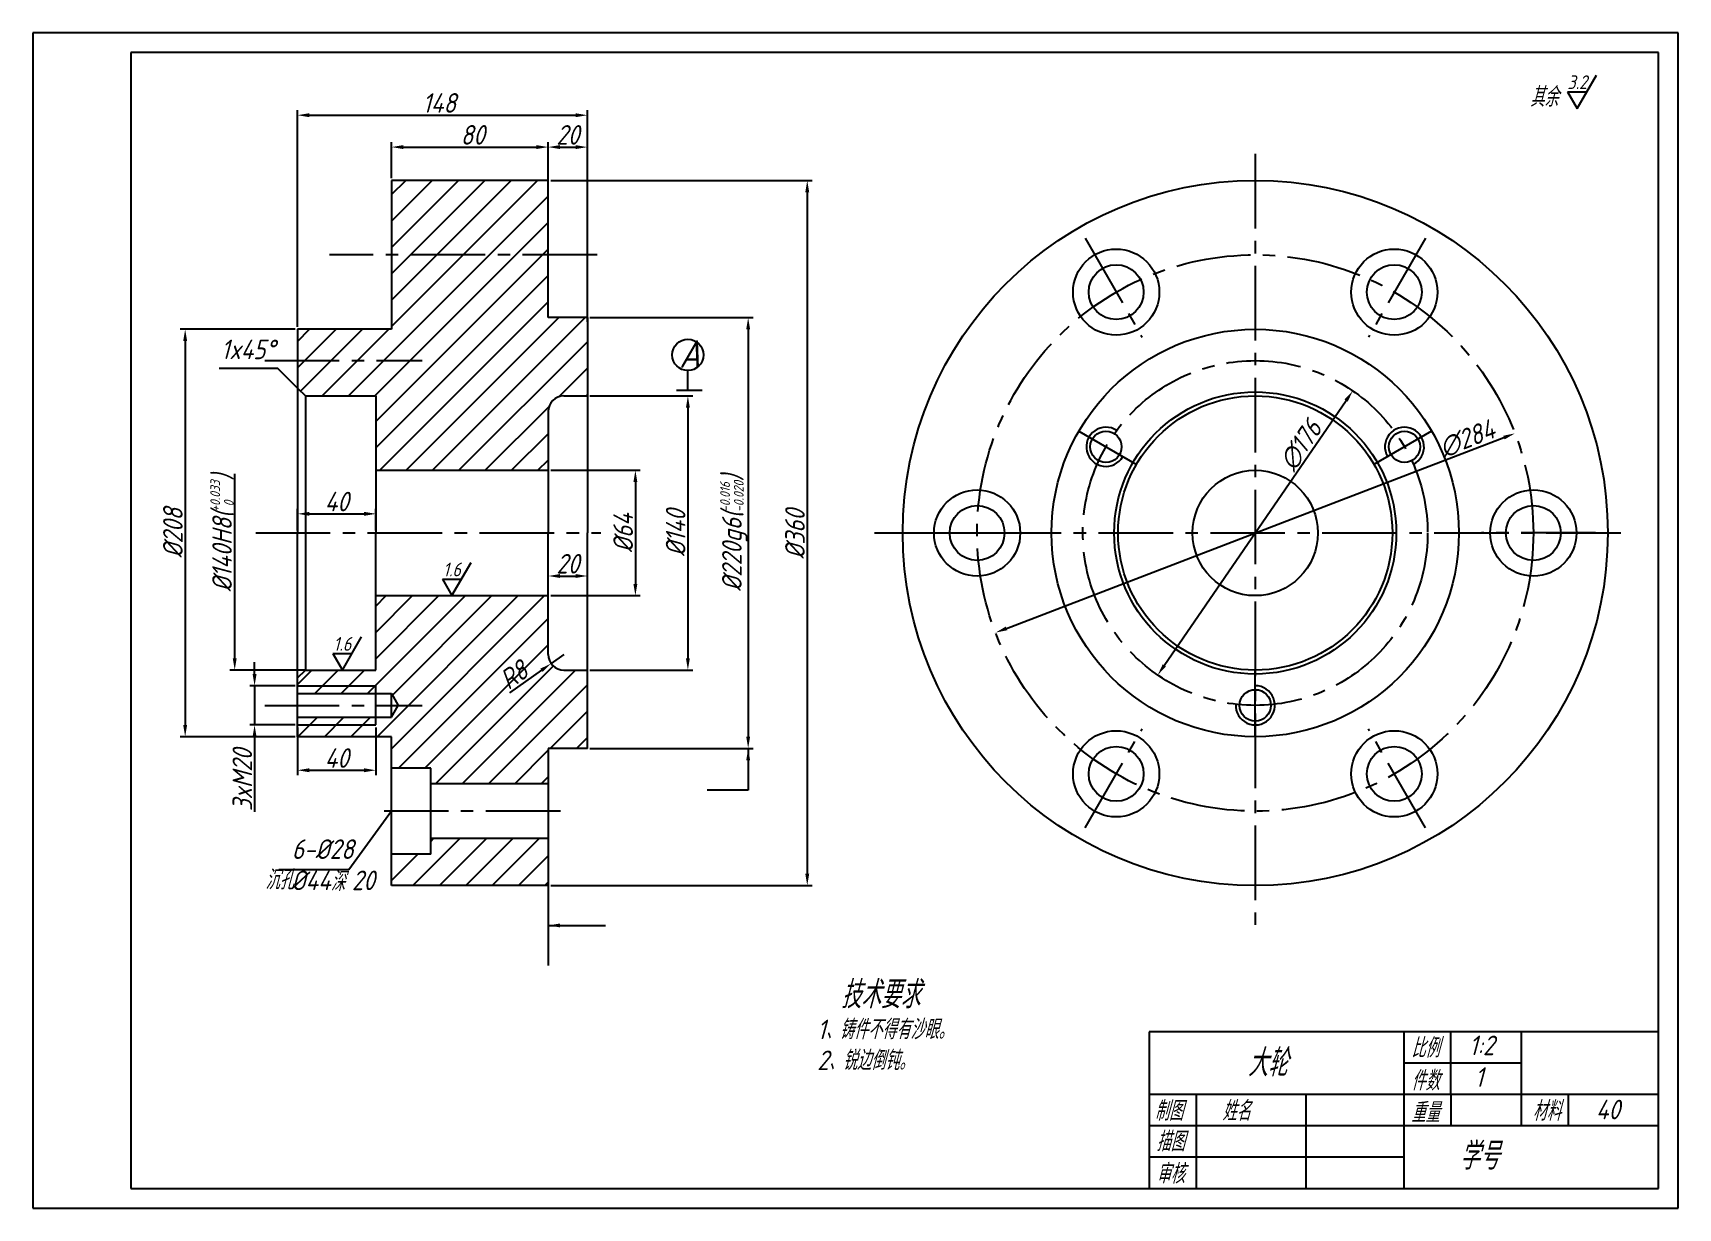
# Model space of a CAD drawing. Header units: millimetres. Extents: x 485 to 905, y 1 to 301.
import ezdxf
from ezdxf.enums import TextEntityAlignment as Align

# ---------------------------------------------------------------- set-up
doc = ezdxf.new("R2010")
doc.units = ezdxf.units.MM
doc.linetypes.add('CENTER2', pattern=[28.575, 19.05, -3.175, 3.175, -3.175])
for name, color, linetype in [('1', 7, 'Continuous'), ('6', 5, 'Continuous'), ('中心线', 1, 'CENTER2'), ('剖面线', 5, 'Continuous'), ('尺寸线', 5, 'Continuous'), ('粗实线', 7, 'Continuous'), ('细实线', 5, 'Continuous')]:
    doc.layers.add(name, color=color, linetype=linetype)
doc.styles.get("Standard").update_dxf_attribs({"font": 'gbeitc.shx', "bigfont": 'gbcbig.shx'})
doc.dimstyles.new('ISO-25', dxfattribs={"dimtxt": 5, "dimasz": 3, "dimexe": 1.25, "dimexo": 0.625, "dimtad": 1, "dimdec": 0, "dimlfac": 2, "dimdsep": 46, "dimtxsty": 'Standard', "dimcen": 2.5, "dimadec": 0, "dimazin": 0, "dimtfac": 1, "dimtdec": 0, "dimtmove": 0, "dimatfit": 0, "dimfxl": 0, "dimarcsym": 0})

# ---------------------------------------------------------------- blocks, each defined once
blk = doc.blocks.new('*D1')
at = {"layer": 'Defpoints', "color": 0}
for p in [(626.08, 271.66), (616.08, 263.15), (626.08, 228.15)]:
    blk.add_point(p, dxfattribs=at)
at = {"layer": '尺寸线', "color": 0, "lineweight": -2}
for p, q in [((616.08, 263.77), (616.08, 272.91)), ((619.08, 271.66), (623.08, 271.66)), ((626.08, 228.77), (626.08, 272.91))]:
    blk.add_line(p, q, dxfattribs=at)
at = {"layer": '尺寸线', "color": 0}
for points in [[(619.08, 272.16), (619.08, 271.16), (616.08, 271.66)], [(623.08, 272.16), (623.08, 271.16), (626.08, 271.66)]]:
    blk.add_solid(points, dxfattribs=at)
at = {"layer": '尺寸线', "color": 0, "insert": (621.08, 274.78), "char_height": 5, "attachment_point": 5}
blk.add_mtext('20', dxfattribs=at)
blk = doc.blocks.new('*D2')
at = {"layer": 'Defpoints', "color": 0}
for p in [(616.08, 271.66), (576.08, 263.15), (616.08, 262.55)]:
    blk.add_point(p, dxfattribs=at)
at = {"layer": '尺寸线', "color": 0, "lineweight": -2}
for p, q in [((576.08, 263.77), (576.08, 272.91)), ((579.08, 271.66), (613.08, 271.66)), ((616.08, 263.17), (616.08, 272.91))]:
    blk.add_line(p, q, dxfattribs=at)
at = {"layer": '尺寸线', "color": 0}
for points in [[(579.08, 272.16), (579.08, 271.16), (576.08, 271.66)], [(613.08, 272.16), (613.08, 271.16), (616.08, 271.66)]]:
    blk.add_solid(points, dxfattribs=at)
at = {"layer": '尺寸线', "color": 0, "insert": (596.79, 274.78), "char_height": 5, "attachment_point": 5}
blk.add_mtext('80', dxfattribs=at)
blk = doc.blocks.new('*D3')
at = {"layer": 'Defpoints', "color": 0}
for p in [(626.08, 279.8), (552.08, 225.15), (626.08, 226.4)]:
    blk.add_point(p, dxfattribs=at)
at = {"layer": '尺寸线', "color": 0, "lineweight": -2}
for p, q in [((552.08, 225.77), (552.08, 281.05)), ((555.08, 279.8), (623.08, 279.8)), ((626.08, 227.02), (626.08, 281.05))]:
    blk.add_line(p, q, dxfattribs=at)
at = {"layer": '尺寸线', "color": 0}
for points in [[(555.08, 280.3), (555.08, 279.3), (552.08, 279.8)], [(623.08, 280.3), (623.08, 279.3), (626.08, 279.8)]]:
    blk.add_solid(points, dxfattribs=at)
at = {"layer": '尺寸线', "color": 0, "insert": (588.26, 282.93), "char_height": 5, "attachment_point": 5}
blk.add_mtext('148', dxfattribs=at)
blk = doc.blocks.new('*D4')
at = {"layer": 'Defpoints', "color": 0}
for p in [(626.08, 162.17), (616.08, 145.8), (626.08, 138.15)]:
    blk.add_point(p, dxfattribs=at)
at = {"layer": '尺寸线', "color": 0, "lineweight": -2}
for p, q in [((616.08, 146.43), (616.08, 163.42)), ((619.08, 162.17), (623.08, 162.17)), ((626.08, 138.77), (626.08, 163.42))]:
    blk.add_line(p, q, dxfattribs=at)
at = {"layer": '尺寸线', "color": 0}
for points in [[(619.08, 162.67), (619.08, 161.67), (616.08, 162.17)], [(623.08, 162.67), (623.08, 161.67), (626.08, 162.17)]]:
    blk.add_solid(points, dxfattribs=at)
at = {"layer": '尺寸线', "color": 0, "insert": (621.08, 165.3), "char_height": 5, "attachment_point": 5}
blk.add_mtext('20', dxfattribs=at)
blk = doc.blocks.new('*D5')
at = {"layer": 'Defpoints', "color": 0}
for p in [(616.08, 263.15), (616.08, 83.15), (682.21, 83.15)]:
    blk.add_point(p, dxfattribs=at)
at = {"layer": '尺寸线', "color": 0, "lineweight": -2}
for p, q in [((616.71, 263.15), (683.46, 263.15)), ((682.21, 260.15), (682.21, 86.15)), ((616.71, 83.15), (683.46, 83.15))]:
    blk.add_line(p, q, dxfattribs=at)
at = {"layer": '尺寸线', "color": 0}
for points in [[(681.71, 260.15), (682.71, 260.15), (682.21, 263.15)], [(681.71, 86.15), (682.71, 86.15), (682.21, 83.15)]]:
    blk.add_solid(points, dxfattribs=at)
at = {"layer": '尺寸线', "color": 0, "insert": (679.08, 172.85), "char_height": 5, "attachment_point": 5, "rotation": 90}
blk.add_mtext('%%c360', dxfattribs=at)
blk = doc.blocks.new('*D6')
at = {"layer": 'Defpoints', "color": 0}
for p in [(821.48, 209.42), (771.67, 136.87)]:
    blk.add_point(p, dxfattribs=at)
at = {"layer": '尺寸线', "color": 0, "lineweight": -2}
blk.add_line((773.37, 139.35), (819.78, 206.95), dxfattribs=at)
at = {"layer": '尺寸线', "color": 0}
for points in [[(819.37, 207.23), (820.19, 206.67), (821.48, 209.42)], [(772.96, 139.63), (773.78, 139.06), (771.67, 136.87)]]:
    blk.add_solid(points, dxfattribs=at)
at = {"layer": '尺寸线', "color": 0, "insert": (808.17, 195.55), "char_height": 5, "attachment_point": 5, "rotation": 55.5285}
blk.add_mtext('∅176', dxfattribs=at)
blk = doc.blocks.new('*D7')
at = {"layer": 'Defpoints', "color": 0}
for p in [(862.87, 198.58), (730.29, 147.72)]:
    blk.add_point(p, dxfattribs=at)
at = {"layer": '尺寸线', "color": 0, "lineweight": -2}
blk.add_line((733.09, 148.79), (860.07, 197.5), dxfattribs=at)
at = {"layer": '尺寸线', "color": 0}
for points in [[(859.89, 197.97), (860.24, 197.03), (862.87, 198.58)], [(732.91, 149.26), (733.27, 148.33), (730.29, 147.72)]]:
    blk.add_solid(points, dxfattribs=at)
at = {"layer": '尺寸线', "color": 0, "insert": (850.63, 197.23), "char_height": 5, "attachment_point": 5, "rotation": 20.986}
blk.add_mtext('∅284', dxfattribs=at)
blk = doc.blocks.new('*D8')
at = {"layer": 'Defpoints', "color": 0}
for p in [(552.08, 225.15), (523.4, 121.15), (552.08, 121.15)]:
    blk.add_point(p, dxfattribs=at)
at = {"layer": '尺寸线', "color": 0, "lineweight": -2}
for p, q in [((551.46, 225.15), (522.15, 225.15)), ((523.4, 222.15), (523.4, 124.15)), ((551.46, 121.15), (522.15, 121.15))]:
    blk.add_line(p, q, dxfattribs=at)
at = {"layer": '尺寸线', "color": 0}
for points in [[(522.9, 222.15), (523.9, 222.15), (523.4, 225.15)], [(522.9, 124.15), (523.9, 124.15), (523.4, 121.15)]]:
    blk.add_solid(points, dxfattribs=at)
at = {"layer": '尺寸线', "color": 0, "insert": (520.27, 173.15), "char_height": 5, "attachment_point": 5, "rotation": 90}
blk.add_mtext('%%c208', dxfattribs=at)
blk = doc.blocks.new('*D9')
at = {"layer": 'Defpoints', "color": 0}
for p in [(616.82, 139.84), (620.08, 142.15)]:
    blk.add_point(p, dxfattribs=at)
at = {"layer": '尺寸线', "color": 0, "lineweight": -2}
for p, q in [((620.08, 142.15), (616.82, 139.84)), ((614.37, 138.11), (606.22, 132.35))]:
    blk.add_line(p, q, dxfattribs=at)
at = {"layer": '尺寸线', "color": 0}
blk.add_solid([(614.08, 138.51), (614.66, 137.7), (616.82, 139.84)], dxfattribs=at)
at = {"layer": '尺寸线', "color": 0, "insert": (607.27, 136.91), "char_height": 5, "attachment_point": 5, "rotation": 35.2644}
blk.add_mtext('R8', dxfattribs=at)
blk = doc.blocks.new('*D10')
at = {"layer": 'Defpoints', "color": 0}
for p in [(626.08, 228.15), (626.08, 118.15), (667.13, 118.15)]:
    blk.add_point(p, dxfattribs=at)
at = {"layer": '尺寸线', "color": 0, "lineweight": -2}
for p, q in [((626.71, 228.15), (668.38, 228.15)), ((667.13, 225.15), (667.13, 121.15)), ((626.71, 118.15), (668.38, 118.15))]:
    blk.add_line(p, q, dxfattribs=at)
at = {"layer": '尺寸线', "color": 0}
for points in [[(666.63, 225.15), (667.63, 225.15), (667.13, 228.15)], [(666.63, 121.15), (667.63, 121.15), (667.13, 118.15)]]:
    blk.add_solid(points, dxfattribs=at)
at = {"layer": '尺寸线', "color": 0, "insert": (663.48, 173.15), "char_height": 5, "attachment_point": 5, "rotation": 90}
blk.add_mtext('\\A1;%%c220g6({\\H0.5x;\\S-0.016^ -0.020;})', dxfattribs=at)
blk = doc.blocks.new('*D11')
at = {"layer": 'Defpoints', "color": 0}
for p in [(572.08, 178.04), (552.08, 173.15), (572.08, 173.15)]:
    blk.add_point(p, dxfattribs=at)
at = {"layer": '尺寸线', "color": 0, "lineweight": -2}
for p, q in [((552.08, 173.77), (552.08, 179.29)), ((555.08, 178.04), (569.08, 178.04)), ((572.08, 173.77), (572.08, 179.29))]:
    blk.add_line(p, q, dxfattribs=at)
at = {"layer": '尺寸线', "color": 0}
for points in [[(555.08, 178.54), (555.08, 177.54), (552.08, 178.04)], [(569.08, 178.54), (569.08, 177.54), (572.08, 178.04)]]:
    blk.add_solid(points, dxfattribs=at)
at = {"layer": '尺寸线', "color": 0, "insert": (562.08, 181.17), "char_height": 5, "attachment_point": 5}
blk.add_mtext('40', dxfattribs=at)
blk = doc.blocks.new('*D12')
at = {"layer": 'Defpoints', "color": 0}
for p in [(554.08, 208.15), (536.05, 138.15), (554.55, 138.15)]:
    blk.add_point(p, dxfattribs=at)
at = {"layer": '尺寸线', "color": 0, "lineweight": -2}
for p, q in [((536.05, 141.15), (536.05, 188.28)), ((553.92, 138.15), (534.8, 138.15))]:
    blk.add_line(p, q, dxfattribs=at)
at = {"layer": '尺寸线', "color": 0}
blk.add_solid([(535.55, 141.15), (536.55, 141.15), (536.05, 138.15)], dxfattribs=at)
at = {"layer": '尺寸线', "color": 0, "insert": (532.82, 173.15), "char_height": 5, "attachment_point": 5, "rotation": 90}
blk.add_mtext('\\A1;%%c140H8({\\H0.5x;\\S+0.033^  0;})', dxfattribs=at)
blk = doc.blocks.new('*D13')
at = {"layer": 'Defpoints', "color": 0}
for p in [(626.08, 208.15), (626.08, 138.15), (651.74, 138.15)]:
    blk.add_point(p, dxfattribs=at)
at = {"layer": '尺寸线', "color": 0, "lineweight": -2}
for p, q in [((626.71, 208.15), (652.99, 208.15)), ((651.74, 205.15), (651.74, 141.15)), ((626.71, 138.15), (652.99, 138.15))]:
    blk.add_line(p, q, dxfattribs=at)
at = {"layer": '尺寸线', "color": 0}
for points in [[(651.24, 205.15), (652.24, 205.15), (651.74, 208.15)], [(651.24, 141.15), (652.24, 141.15), (651.74, 138.15)]]:
    blk.add_solid(points, dxfattribs=at)
at = {"layer": '尺寸线', "color": 0, "insert": (648.62, 173.15), "char_height": 5, "attachment_point": 5, "rotation": 90}
blk.add_mtext('%%c140', dxfattribs=at)
blk = doc.blocks.new('*D14')
at = {"layer": 'Defpoints', "color": 0}
for p in [(616.08, 189.15), (616.08, 157.15), (638.34, 157.15)]:
    blk.add_point(p, dxfattribs=at)
at = {"layer": '尺寸线', "color": 0, "lineweight": -2}
for p, q in [((616.71, 189.15), (639.59, 189.15)), ((638.34, 186.15), (638.34, 160.15)), ((616.71, 157.15), (639.59, 157.15))]:
    blk.add_line(p, q, dxfattribs=at)
at = {"layer": '尺寸线', "color": 0}
for points in [[(637.84, 186.15), (638.84, 186.15), (638.34, 189.15)], [(637.84, 160.15), (638.84, 160.15), (638.34, 157.15)]]:
    blk.add_solid(points, dxfattribs=at)
at = {"layer": '尺寸线', "color": 0, "insert": (635.22, 173.15), "char_height": 5, "attachment_point": 5, "rotation": 90}
blk.add_mtext('%%c64', dxfattribs=at)
blk = doc.blocks.new('cuo')
at = {"layer": '尺寸线'}
for p, q in [((0, 0), (4.9, 8.49)), ((-2.45, 4.24), (2.45, 4.24)), ((-2.45, 4.24), (0, 0))]:
    blk.add_line(p, q, dxfattribs=at)
blk.add_attdef('CU', text='', height=3.5, dxfattribs=at).set_placement((0, 4.94), align=Align.CENTER)
blk = doc.blocks.new('*D16')
at = {"layer": 'Defpoints', "color": 0}
for p in [(552.08, 134.15), (541.12, 124.15), (552.08, 124.15)]:
    blk.add_point(p, dxfattribs=at)
at = {"layer": '尺寸线', "color": 0, "lineweight": -2}
for p, q in [((541.12, 137.15), (541.12, 140.15)), ((551.46, 134.15), (539.87, 134.15)), ((541.12, 134.15), (541.12, 124.15)), ((551.46, 124.15), (539.87, 124.15)), ((541.12, 121.15), (541.12, 102))]:
    blk.add_line(p, q, dxfattribs=at)
at = {"layer": '尺寸线', "color": 0}
for points in [[(540.62, 137.15), (541.62, 137.15), (541.12, 134.15)], [(540.62, 121.15), (541.62, 121.15), (541.12, 124.15)]]:
    blk.add_solid(points, dxfattribs=at)
at = {"layer": '尺寸线', "color": 0, "insert": (538, 110.08), "char_height": 5, "attachment_point": 5, "rotation": 90}
blk.add_mtext('3xM20', dxfattribs=at)
blk = doc.blocks.new('*D17')
at = {"layer": 'Defpoints', "color": 0}
for p in [(552.08, 124.15), (572.08, 124.15), (572.08, 112.58)]:
    blk.add_point(p, dxfattribs=at)
at = {"layer": '尺寸线', "color": 0, "lineweight": -2}
for p, q in [((552.08, 123.52), (552.08, 111.33)), ((572.08, 123.52), (572.08, 111.33)), ((555.08, 112.58), (569.08, 112.58))]:
    blk.add_line(p, q, dxfattribs=at)
at = {"layer": '尺寸线', "color": 0}
for points in [[(555.08, 113.08), (555.08, 112.08), (552.08, 112.58)], [(569.08, 113.08), (569.08, 112.08), (572.08, 112.58)]]:
    blk.add_solid(points, dxfattribs=at)
at = {"layer": '尺寸线', "color": 0, "insert": (562.08, 115.7), "char_height": 5, "attachment_point": 5}
blk.add_mtext('40', dxfattribs=at)

msp = doc.modelspace()

# ---------------------------------------------------------------- hatches: boundary and pattern name
at = {"layer": '剖面线'}
h = msp.add_hatch(dxfattribs=at)
h.set_pattern_fill('ANSI31', color=256, scale=1.5, style=0)
h.paths.add_polyline_path([(576.08, 263.15), (576.08, 244.15), (616.08, 244.15), (616.08, 263.15)])
at = {"layer": '尺寸线'}
h = msp.add_hatch(dxfattribs=at)
h.set_pattern_fill('ANSI31', color=256, scale=1.5, style=0)
h.paths.add_polyline_path([(616.08, 228.15), (616.08, 244.15), (576.08, 244.15), (576.08, 225.15), (552.08, 225.15), (552.08, 210.15), (554.08, 208.15), (572.08, 208.15), (572.08, 189.15), (616.08, 189.15), (616.08, 204.15, -0.414214), (620.08, 208.15), (626.08, 208.15), (626.08, 228.15)])
h.paths.add_polyline_path([(616.08, 142.15), (616.08, 157.15), (572.08, 157.15), (572.08, 138.15), (554.08, 138.15), (552.08, 136.15), (552.08, 134.15), (572.08, 134.15), (572.08, 132.15), (576.08, 132.15), (577.82, 129.15), (576.08, 126.15), (572.08, 126.15), (572.08, 124.15), (552.08, 124.15), (552.08, 121.15), (576.08, 121.15), (576.08, 113.15), (586.08, 113.15), (586.08, 109.15), (616.08, 109.15), (616.08, 118.15), (626.08, 118.15), (626.08, 138.15), (620.08, 138.15, -0.414214)])
h.paths.add_polyline_path([(586.08, 95.15), (586.08, 91.15), (576.08, 91.15), (576.08, 83.15), (616.08, 83.15), (616.08, 95.15)])
h.paths.add_polyline_path([(572.08, 132.15), (572.08, 134.15), (552.08, 134.15), (552.08, 132.15)])
h.paths.add_polyline_path([(552.08, 126.15), (552.08, 124.15), (572.08, 124.15), (572.08, 126.15)], flags=16)
h.paths.add_polyline_path([(601.74, 137.6), (608.46, 142.35), (612.79, 136.23), (606.07, 131.47)], flags=24)

# ---------------------------------------------------------------- linework, layer by layer
for p, q in [((899.53, 45.81), (769.53, 45.81)), ((769.53, 45.81), (769.53, 5.81))]:
    msp.add_line(p, q)
at = {"layer": '1'}
for p, q in [((509.53, 295.81), (509.53, 5.81)), ((899.53, 295.81), (509.53, 295.81)), ((899.53, 5.81), (899.53, 295.81)), ((509.53, 5.81), (899.53, 5.81))]:
    msp.add_line(p, q, dxfattribs=at)
at = {"layer": '6'}
for p, q in [((484.53, 300.81), (484.53, 0.81)), ((904.53, 300.81), (484.53, 300.81)), ((904.53, 0.81), (904.53, 300.81)), ((484.53, 0.81), (904.53, 0.81))]:
    msp.add_line(p, q, dxfattribs=at)
at = {"layer": '中心线'}
for p, q in [((796.58, 269.93), (796.58, 72.17)), ((753.13, 248.4), (767.69, 223.17)), ((840.03, 248.4), (825.46, 223.17)), ((628.58, 244.15), (560.27, 244.15)), ((543.7, 217.15), (583.89, 217.15)), ((751.54, 199.15), (766.27, 190.65)), ((841.61, 199.15), (826.89, 190.65)), ((541.4, 173.15), (629.51, 173.15)), ((699.4, 173.15), (892.3, 173.15)), ((709.68, 173.15), (738.81, 173.15)), ((883.48, 173.15), (854.34, 173.15)), ((796.58, 121.15), (796.58, 138.15)), ((543.7, 129.15), (583.89, 129.15)), ((753.13, 97.89), (767.69, 123.12)), ((840.03, 97.89), (825.46, 123.12)), ((619.19, 102.15), (574.22, 102.15))]:
    msp.add_line(p, q, dxfattribs=at)
for radius in [71, 44]:
    msp.add_circle((796.58, 173.15), radius, dxfattribs=at)
at = {"layer": '尺寸线'}
for p, q in [((547.08, 215.15), (532.12, 215.15)), ((552.08, 210.15), (547.08, 215.15)), ((576.08, 102.15), (565.21, 87.17)), ((565.21, 87.17), (547.33, 87.17)), ((616.08, 83.15), (616.08, 62.78))]:
    msp.add_line(p, q, dxfattribs=at)
at = {"layer": '粗实线'}
for p, q in [((576.08, 263.15), (576.08, 225.15)), ((616.08, 263.15), (576.08, 263.15)), ((616.08, 228.15), (616.08, 263.15)), ((626.08, 228.15), (616.08, 228.15)), ((626.08, 228.15), (626.08, 173.15)), ((552.08, 225.15), (552.08, 173.15)), ((576.08, 225.15), (552.08, 225.15)), ((552.08, 210.15), (554.08, 208.15)), ((554.08, 208.15), (572.08, 208.15)), ((554.08, 208.15), (554.08, 138.15)), ((572.08, 208.15), (572.08, 173.15)), ((620.08, 208.15), (626.08, 208.15)), ((648.82, 209.65), (655.38, 209.65)), ((616.08, 204.15), (616.08, 173.15)), ((572.08, 189.15), (616.08, 189.15)), ((552.08, 121.15), (552.08, 173.15)), ((572.08, 138.15), (572.08, 173.15)), ((616.08, 142.15), (616.08, 173.15)), ((626.08, 118.15), (626.08, 173.15)), ((572.08, 157.15), (616.08, 157.15)), ((552.08, 136.15), (554.08, 138.15)), ((554.08, 138.15), (572.08, 138.15)), ((620.08, 138.15), (626.08, 138.15)), ((552.08, 132.15), (576.08, 132.15)), ((572.08, 124.15), (572.08, 134.15)), ((576.08, 126.15), (576.08, 132.15)), ((576.08, 132.15), (577.82, 129.15)), ((552.08, 126.15), (576.08, 126.15)), ((576.08, 126.15), (577.82, 129.15)), ((576.08, 121.15), (552.08, 121.15)), ((576.08, 83.15), (576.08, 121.15)), ((616.08, 118.15), (616.08, 83.15)), ((626.08, 118.15), (616.08, 118.15)), ((586.08, 113.15), (576.08, 113.15)), ((586.08, 91.15), (586.08, 113.15)), ((616.08, 109.15), (586.08, 109.15)), ((616.08, 95.15), (586.08, 95.15)), ((586.08, 91.15), (576.08, 91.15)), ((616.08, 83.15), (576.08, 83.15)), ((639.53, 5.81), (899.53, 5.81))]:
    msp.add_line(p, q, dxfattribs=at)
for centre, radius in [((796.58, 173.15), 90), ((761.08, 234.64), 11), ((832.08, 234.64), 11), ((761.08, 234.64), 7), ((832.08, 234.64), 7), ((796.58, 173.15), 52), ((796.58, 173.15), 36), ((796.58, 173.15), 35), ((758.47, 195.15), 4), ((834.68, 195.15), 4), ((796.58, 173.15), 16), ((725.58, 173.15), 11), ((867.58, 173.15), 11), ((725.58, 173.15), 7), ((867.58, 173.15), 7), ((796.58, 129.15), 4), ((761.08, 111.66), 11), ((832.08, 111.66), 11), ((761.08, 111.66), 7), ((832.08, 111.66), 7)]:
    msp.add_circle(centre, radius, dxfattribs=at)
for centre, start, end in [((620.08, 204.15), 90, 180), ((620.08, 142.15), 180, 270)]:
    msp.add_arc(centre, 4, start, end, dxfattribs=at)
at = {"layer": '细实线'}
for p, q in [((651.74, 209.65), (651.74, 214.61)), ((552.08, 134.15), (572.08, 134.15)), ((552.08, 124.15), (572.08, 124.15)), ((834.53, 45.81), (834.53, 5.81)), ((846.53, 29.81), (846.53, 45.81)), ((864.53, 21.81), (864.53, 45.81)), ((864.53, 37.81), (834.53, 37.81)), ((899.53, 29.81), (769.53, 29.81)), ((781.53, 29.81), (781.53, 5.81)), ((809.53, 29.81), (809.53, 5.81)), ((846.53, 29.81), (846.53, 21.81)), ((876.53, 21.81), (876.53, 29.81)), ((899.53, 21.81), (769.53, 21.81)), ((834.53, 13.81), (769.53, 13.81))]:
    msp.add_line(p, q, dxfattribs=at)
msp.add_circle((651.74, 218.61), 4, dxfattribs=at)
for centre, start, end in [((758.47, 195.15), 56.5875, 330), ((834.68, 195.15), 296.5875, 210), ((796.58, 129.15), 176.5875, 90)]:
    msp.add_arc(centre, 5, start, end, dxfattribs=at)

# ---------------------------------------------------------------- block references
at = {"layer": '尺寸线'}
for p, values in [((878.78, 281.54), {'CU': '3.2'}), ((591.51, 157.15), {'CU': '1.6'}), ((563.53, 138.15), {'CU': '1.6'})]:
    msp.add_blockref('cuo', p, dxfattribs=at).add_auto_attribs(values)

# ---------------------------------------------------------------- texts
at = {"layer": '6', "ltscale": 0.5, "attachment_point": 5}
for s, insert, char_height, width in [('大轮', (799.7, 37.91), 7, 19), ('1:2', (854.38, 42.34), 5, 14), ('1', (853.72, 34.27), 5, 9), ('40', (886.61, 25.97), 5, 19)]:
    msp.add_mtext(s, dxfattribs=dict(at, insert=insert, char_height=char_height, width=width))
at = {"layer": '尺寸线'}
for s, height, p in [('其余', 5, (866.74, 281.97)), ('1x45%%d', 5, (532.54, 217.52)), ('6-%%c28', 5, (550.62, 89.94)), ('沉孔', 5, (543.84, 82.15)), ('%%c44  20', 5, (550.44, 81.97)), ('深', 5, (560.56, 81.71)), ('技术要求', 7, (690.83, 51.82)), ('1、铸件不得有沙眼。', 5, (684.75, 43.93)), ('比例', 5, (836.38, 39.24)), ('2、锐边倒钝。', 5, (684.75, 36.04)), ('件数', 5, (836.38, 30.84)), ('制图', 5, (770.91, 23.14)), ('姓名', 5, (788.13, 23.14)), ('重量', 5, (836.38, 22.71)), ('材料 ', 5, (867.38, 23.15)), ('描图', 5, (771.34, 15.33)), ('学号', 7, (848.73, 10.63)), ('审核 ', 5, (771.34, 7.08))]:
    msp.add_text(s, height=height, dxfattribs=at).set_placement(p)
at = {"layer": '细实线'}
msp.add_text('A', height=7, dxfattribs=at).set_placement((649.52, 215.34))

# ---------------------------------------------------------------- dimensions: what is measured, and where the dimension line sits
at = {"layer": '尺寸线'}
for base, p1, p2, picture, middle in [((626.08, 279.8), (552.08, 225.15), (626.08, 226.4), '*D3', (588.26, 279.8)), ((616.08, 271.66), (576.08, 263.15), (616.08, 262.55), '*D2', (596.79, 271.66)), ((572.08, 112.58), (552.08, 124.15), (572.08, 124.15), '*D17', (562.08, 112.58))]:
    dim = msp.add_linear_dim(base=base, p1=p1, p2=p2, dimstyle='ISO-25', dxfattribs=at)
    dim.commit()
    dim.dimension.update_dxf_attribs({"geometry": picture, "text_midpoint": middle, "dimtype": 160})
for base, p1, p2, picture, middle in [((626.08, 271.66), (616.08, 263.15), (626.08, 228.15), '*D1', (621.08, 274.78)), ((572.08, 178.04), (552.08, 173.15), (572.08, 173.15), '*D11', (562.08, 181.17)), ((626.08, 162.17), (616.08, 145.8), (626.08, 138.15), '*D4', (621.08, 165.3))]:
    dim = msp.add_linear_dim(base=base, p1=p1, p2=p2, dimstyle='ISO-25', dxfattribs=at)
    dim.commit()
    dim.dimension.update_dxf_attribs({"geometry": picture, "text_midpoint": middle})
for base, p1, p2, text, picture, middle in [((682.21, 83.15), (616.08, 263.15), (616.08, 83.15), '%%c360', '*D5', (682.21, 172.85)), ((667.13, 118.15), (626.08, 228.15), (626.08, 118.15), '\\A1;%%c220g6({\\H0.5x;\\S-0.016^ -0.020;})', '*D10', (667.13, 173.15)), ((523.4, 121.15), (552.08, 225.15), (552.08, 121.15), '%%c208', '*D8', (523.4, 173.15)), ((651.74, 138.15), (626.08, 208.15), (626.08, 138.15), '%%c140', '*D13', (651.74, 173.15)), ((638.34, 157.15), (616.08, 189.15), (616.08, 157.15), '%%c64', '*D14', (638.34, 173.15))]:
    dim = msp.add_linear_dim(base=base, p1=p1, p2=p2, angle=90, text=text, dimstyle='ISO-25', dxfattribs=at)
    dim.commit()
    dim.dimension.update_dxf_attribs({"geometry": picture, "text_midpoint": middle, "dimtype": 160})
dim = msp.add_linear_dim(base=(536.05, 138.15), p1=(554.08, 208.15), p2=(554.55, 138.15), angle=90, text='\\A1;%%c140H8({\\H0.5x;\\S+0.033^  0;})', dimstyle='ISO-25', override={"dimse1": 1, "dimsd1": 1}, dxfattribs=at)
dim.commit()
dim.dimension.update_dxf_attribs({"geometry": '*D12', "text_midpoint": (536.05, 173.15), "dimtype": 160})
for p1, p2, picture, middle in [((771.67, 136.87), (821.48, 209.42), '*D6', (810.74, 193.78)), ((730.29, 147.72), (862.87, 198.58), '*D7', (851.74, 194.31))]:
    dim = msp.add_diameter_dim_2p(p1=p1, p2=p2, dimstyle='ISO-25', dxfattribs=at)
    dim.commit()
    dim.dimension.update_dxf_attribs({"geometry": picture, "text_midpoint": middle, "dimtype": 163})
dim = msp.add_linear_dim(base=(541.12, 124.15), p1=(552.08, 134.15), p2=(552.08, 124.15), angle=90, text='3xM20', dimstyle='ISO-25', dxfattribs=at)
dim.commit()
dim.dimension.update_dxf_attribs({"geometry": '*D16', "text_midpoint": (538, 110.08)})
dim = msp.add_radius_dim(center=(620.08, 142.15), mpoint=(616.82, 139.84), dimstyle='ISO-25', dxfattribs=at)
dim.commit()
dim.dimension.update_dxf_attribs({"geometry": '*D9', "text_midpoint": (607.27, 136.91)})

# ---------------------------------------------------------------- leaders
for points in [[(667.13, 118.15), (667.13, 107.54), (656.66, 107.54)], [(616.08, 72.96), (630.72, 72.96)]]:
    msp.add_leader(points, dimstyle='ISO-25', override={"dimgap": 0.625, "dimtad": 0}, dxfattribs=at)

doc.saveas('drawing.dxf')
